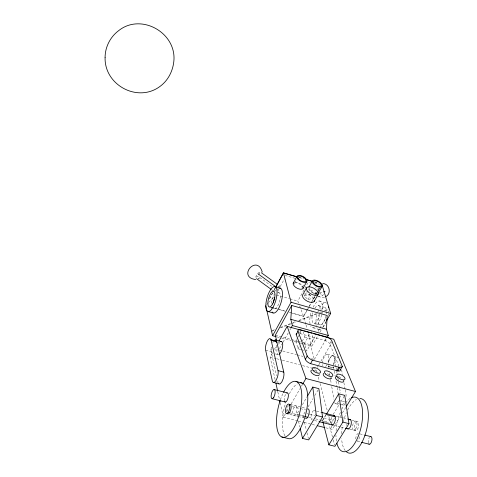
<?xml version="1.0" encoding="UTF-8"?>
<svg xmlns="http://www.w3.org/2000/svg" width="477" height="477" viewBox="0 0 477 477"><rect width="100%" height="100%" fill="white"/><g stroke="black" fill="none" stroke-linecap="round" stroke-linejoin="round"><path stroke-width="0.36" stroke-dasharray="2.38 1.79" d="M315.75 287.834L316.03 287.249M299.604 332.815L301.041 329.947M300.027 333.584L324.765 340.387L326.512 336.977M338.998 366.33L329.816 343.834L330.984 341.556M258.564 274.943L260.18 271.884L257.58 273.482L255.314 277.787L257.92 276.171L271.759 286.236M269.529 298.584L272.999 292.151M273.351 291.507L275.086 288.293M269.583 298.691L273.75 290.97M274.096 290.326L275.485 287.75M274.961 291.244L275.623 290.016M277.173 290.177L278.169 288.341M278.496 287.726L279.492 285.896L278.324 285.043M277.841 291L278.872 289.098M280.249 286.552L284.381 278.932M294.5 283.07L296.545 279.343M302.513 287.094L304.57 283.38M298.602 303.157L297.821 301.082L308.291 282.211L310.402 282.491M275.08 379.519L270.125 357.011L272.963 351.901M274.382 349.349L276.517 345.521M277.936 342.969L278.646 341.693M314.987 297.749L308.023 299.58L304.296 296.068L306.651 291.829L314.325 289.873M279.474 348.615L282.7 342.85M283.058 342.206L288.43 332.588M289.867 330.024L290.582 328.742M308.023 299.58L310.396 295.335L307.725 292.83M289.271 312.268L303.545 316.275L308.619 307.236M308.983 306.592L311.523 302.078M311.886 301.428L315.512 294.977M315.875 294.333L317.688 291.107M318.046 290.457L319.501 287.881M305.823 324.253L303.712 316.406L306.973 310.599M307.337 309.955L310.962 303.503M311.326 302.853L314.951 296.402M315.315 295.758L317.127 292.532M317.491 291.888L319.668 288.013M318.523 290.433L319.542 288.627M300.599 349.486L297.916 348.759L295.913 340.834L297.66 337.746M298.012 337.126L299.413 334.651M299.759 334.031L301.16 331.557M317.771 297.016L322.643 295.734L323.656 293.939M297.916 348.759L299.335 346.272M302.162 341.299L304.636 336.947L302.746 329.792M311.237 331.479L313.383 339.344L306.633 351.114L304.559 343.19L309.829 333.942M311.529 358.692L314.379 359.455L310.426 344.71L315.893 335.182M318.076 331.372L319.536 328.832M319.9 328.2L326.095 317.402M303.932 344.233L311.767 346.368L318.07 335.403M319.924 332.183L322.518 327.669M322.887 327.025L326.22 321.218M314.379 359.455L326.828 337.996M297.779 420.863L283.398 417.286L285.246 414.108M286.725 411.568L288.573 408.39M291.161 403.941L300.027 388.689M301.506 386.149L302.245 384.879M317.336 367.326L318.457 365.412M318.827 364.774L332.254 341.782M297.523 417.023L296.849 414.167L299.443 409.761M302.406 404.717L307.224 396.524M305.113 411.907L302.883 415.682L303.569 418.532M308.088 406.881L312.918 398.706M314.778 395.564L318.869 388.654M326.029 414.537L321.915 421.352L324.742 422.062M322.571 420.613L325.654 415.509M338.98 400.942L336.529 403.667A6.839 2.886 -76.5 0 1 334.556 402.51M332.475 437.045L328.51 422.097L331.604 417.011M333.149 414.465L339.332 404.281M340.876 401.735L344.74 395.373M331.11 423.654L335.242 416.862M325.827 427.827L332.296 429.437L341.967 413.631M342.355 412.999L345.837 407.31M258.558 278.699L257.956 279.075L260.37 277.304M266.715 304.576L268.229 302.949M268.73 302.406L273.762 296.98M277.459 287.226L279.492 285.896M259.416 278.157L259.882 277.864M342.075 405.086L343.756 403.655L344.71 401.962L339.159 400.531M318.815 284.411L319.465 284.048M272.188 330.591L274.967 329.524M280.536 327.389L292.365 322.857M293.057 322.589L295.144 321.79M298.626 320.455L316.716 313.526M319.501 312.459L320.89 311.922M324.366 310.593L328.546 308.989M271.598 331.324L274.347 330.269M280.542 327.896L290.857 323.943M291.542 323.68L295.674 322.1M299.109 320.782L317.682 313.663M321.122 312.346L322.5 311.815M325.248 310.765L328.689 309.448M324.545 297.159L321.093 297.451L318.022 296.056M304.296 296.068L309.877 294.625M313.359 293.725L318.94 292.282M314.57 294.255L318.749 293.17M319.441 292.991L323.621 291.906M317.11 289.163L321.295 288.102M314.629 283.064L318.857 283.63M357.476 441.303L360.928 442.155M298.501 421.042L303.533 422.288M304.254 422.467L311.445 424.256M312.167 424.435L315.762 425.329M296.849 414.167L298.191 414.507M298.864 414.674L304.29 416.033M308.506 417.089L312.727 418.144M315.541 418.848L319.763 419.909M320.466 420.082L328.51 422.097M289.527 412.736L304.07 416.379M325.451 422.24L329.69 423.302M289.849 414.43L297.368 416.308M298.089 416.487L303.837 417.924M314.456 420.511L318.767 421.585M333.858 425.359L340.328 426.975M341.043 427.153L344.638 428.048M349.653 429.3L355.705 430.814M359.897 433.879L364.034 434.911M292.294 406.571L305.697 409.958M307.039 413.696L309.156 414.227M309.859 414.406L314.802 415.646M323.966 417.953L333.173 420.267M290.022 404.371L305.942 408.395M314.033 410.512L316.185 411.061M316.68 411.186L320.985 412.271M336.046 416.081L342.701 417.763M343.219 417.894L347 418.848M351.811 420.07L357.851 421.596A4.77 2.099 -77.3 0 1 357.482 429.378A4.77 2.099 -77.3 0 1 354.226 427.434A4.77 2.099 -77.3 0 1 357.851 421.596M337.144 403.292L339.225 403.822M339.922 404.001L342.695 404.711M335.748 403.721L340.59 404.967M276.6 381.88L278.037 382.256L277.554 380.08M270.125 357.011L275.885 358.537M276.606 358.728L281.651 360.069M282.366 360.26L299.651 364.845M302.531 365.615L312.62 368.286M313.335 368.482L316.215 369.246L317.557 374.26M278.759 349.897L296.569 354.679M297.284 354.87L302.978 356.397M333.638 366.741A6.589 2.743 -75.7 0 0 333.799 368.131L328.432 366.7A6.595 2.719 -75.7 0 1 328.277 365.304M265.677 350.285L271.246 351.776L276.582 375.721M275.432 353.892L278.031 354.59M301.267 349.665L303.95 350.392M276.869 336.875L281.144 338.038M281.859 338.229L291.113 340.751M293.963 341.526L299.663 343.07M300.373 343.267L303.223 344.042M327.389 354.22L333.053 355.753A6.63 2.731 -75.7 0 1 333.405 364.661M332.964 355.788L338.33 357.243M275.342 335.152L291.095 339.445M291.811 339.642L297.541 341.198M298.256 341.395L300.403 341.979M303.271 342.76L310.426 344.71M295.913 340.834L297.243 341.198M303.229 342.832L304.559 343.19M304.636 336.947L313.383 339.344M314.099 323.257L320.27 324.98M313.055 327.83L319.232 329.547M271.419 307.266L277.131 308.869M277.847 309.066L284.984 311.07M271.491 307.373L276.505 308.78M279.367 309.585L285.097 311.189M290.821 312.793L303.712 316.406M269.738 307.087L271.753 307.647M272.421 307.838L274.436 308.404M276.487 295.013L289.289 298.656M289.998 298.858L297.821 301.082M319.179 300.957L325.32 302.716M277.757 292.341L279.099 292.723M318.147 305.501L324.288 307.248M299.001 277.393L303.253 278.634M314.587 281.943L318.129 282.974M299.109 277.513L303.372 278.753M314.737 282.068L318.29 283.105M295.12 278.377L286.105 275.754L285.21 274.782M274.162 287.989L275.366 288.865M271.699 289.724L272.874 290.576M319.471 292.777L322.643 295.734M316.4 294.381L315.476 292.335L315.267 290.404M299.645 305.918L303.545 316.275M306.013 324.968L306.973 328.534M308.315 333.524L311.767 346.368M318.326 377.128L319.28 380.712M320.049 383.574L327.323 410.804M328.85 416.54L330.573 422.992M331.342 425.854L332.296 429.437M333.232 439.895L334.556 444.874M304.427 422.097L306.312 429.932M306.997 432.782L308.369 438.488M298.524 421.298L299.866 427.004M333.799 368.131L333.656 367.481L328.295 366.05A6.63 2.731 -75.7 0 1 328.242 364.589M277.805 391.867L279.403 399.13M280.202 402.761L283.398 417.286M328.552 367.248L328.295 366.05L328.79 368.989M340.816 365.442L341.073 366.879M341.592 369.758L342.492 374.791M343.911 382.709L345.074 389.184M345.199 389.9L345.974 394.217A6.827 2.91 -76.6 0 1 345.831 398.533M335.903 366.867L334.395 358.227A6.595 2.719 -75.7 0 0 331.509 356.283A6.595 2.719 -75.7 0 0 328.414 363.122M336.029 367.582L336.535 370.462M336.661 371.184L337.036 373.342M337.919 378.38L338.42 381.26M338.545 381.982L339.552 387.735M339.678 388.457L340.435 392.78M334.276 371.082L335.146 376.114M336.017 381.153L337.012 386.907M337.132 387.628L338.127 393.388M329.529 373.396L330.519 379.275M330.644 380.008L331.259 383.687M331.753 386.626L333.858 399.118M331.098 423.665A4.824 2.033 -77.1 0 1 331.783 417.995M312.304 419.969A4.836 1.962 -76.9 0 1 311.445 414.131A4.836 1.962 -76.9 0 1 314.933 411.085M315.357 413.899A4.836 1.962 -76.9 0 1 315.202 415.121M346.785 425.544A4.782 2.075 -77.2 0 1 346.922 424.339M284.972 435.823A28.632 11.186 -76.7 0 1 285.705 402.731M289.324 393.847A28.632 11.186 -76.7 0 1 297.284 383.878M280.387 399.905A28.68 11.066 -76.6 0 1 283.26 392.941M286.796 411.305A4.907 1.89 -76.6 0 1 288.382 405.587M284.358 400.769A4.704 1.795 -76.4 0 1 286.176 393.549M336.428 441.07A27.928 12.128 -77.2 0 1 335.945 435.251M336.088 430.803A27.928 12.128 -77.2 0 1 340.375 412.349M341.776 409.194A27.928 12.128 -77.2 0 1 345.318 403.22M345.736 402.671A27.928 12.128 -77.2 0 1 350.285 398.343M345.265 450.67A27.881 12.235 -77.3 0 1 341.633 438.745M341.592 433.688A27.881 12.235 -77.3 0 1 342.593 425.24M343.362 421.751A27.881 12.235 -77.3 0 1 346.469 412.527M347.667 409.976A27.881 12.235 -77.3 0 1 356.462 399.464M359.491 436.771A3.899 1.723 -77.6 0 1 357.243 441.118M355.776 438.852A3.899 1.723 -77.6 0 1 358.513 433.533M368.268 442.775A3.882 1.753 -77.7 0 1 369.478 437.433M322.589 363.075A6.642 2.701 -75.6 0 1 327.055 354.167A6.642 2.701 -75.6 0 1 327.705 363.128M327.031 364.595A6.642 2.701 -75.6 0 1 325.451 366.628M322.887 365.734A6.642 2.701 -75.6 0 1 322.637 364.535M328.397 362.961A6.63 2.731 -75.7 0 1 333.071 355.759M331.956 367.314A6.63 2.731 -75.7 0 1 331.139 368.149M333.697 365.126A6.589 2.743 -75.7 0 1 337.555 357.321M340.465 395.928A6.839 2.886 -76.5 0 1 340.28 397.097M276.666 345.539A6.738 2.457 -75.3 0 1 275.098 350.422M272.844 353.004A6.738 2.457 -75.3 0 1 271.598 345.789M272.778 342.647A6.738 2.457 -75.3 0 1 273.512 341.419M278.705 354.566A6.726 2.486 -75.3 0 1 277.417 347.351M278.598 344.221A6.726 2.486 -75.3 0 1 280.1 342.11M271.246 351.776A6.708 2.445 -75.3 0 1 271.282 347.286M314.939 308.166A9.158 3.583 -74.6 0 1 320.347 309.203M319.858 314.313A9.158 3.583 -74.6 0 1 313.771 323.221A9.158 3.583 -74.6 0 1 312.906 312.697M313.109 307.194A13.857 5.426 -74.6 0 1 320.055 301.1A13.857 5.426 -74.6 0 1 322.404 310.771M322.213 312.155A13.857 5.426 -74.6 0 1 321.802 314.283M321.635 314.987A13.857 5.426 -74.6 0 1 316.698 325.582M314.611 327.383A13.857 5.426 -74.6 0 1 310.682 326M310.026 323.865A13.857 5.426 -74.6 0 1 311.541 311.004M328.725 311.189A13.833 5.485 -74.6 0 1 328.611 312.53M328.42 313.914A13.833 5.485 -74.6 0 1 328.164 315.333M326.268 321.558A13.833 5.485 -74.6 0 1 322.905 327.311M320.8 329.106A13.833 5.485 -74.6 0 1 316.829 327.711M316.156 325.576A13.833 5.485 -74.6 0 1 317.64 312.727M317.873 312.065A13.833 5.485 -74.6 0 1 326.691 303.116M321.415 309.376A9.141 3.625 -74.6 0 1 326.524 310.956M326.554 311.606A9.141 3.625 -74.6 0 1 326.447 313.753M326.053 316.06A9.141 3.625 -74.6 0 1 319.936 324.938A9.141 3.625 -74.6 0 1 319.024 314.426M278.312 292.705A8.187 2.934 -74.4 0 1 279.504 301.72A8.187 2.934 -74.4 0 1 273.816 307.826M271.353 309.788A12.921 4.633 -74.4 0 1 271.169 307.969M271.491 303.271A12.921 4.633 -74.4 0 1 274.364 293.933M295.305 282.134A5.557 2.695 29 0 1 302.895 286.57M304.398 293.892A6.618 3.232 29.4 0 1 314.254 299.681M317.384 293.677A5.539 2.665 29.4 0 1 312.047 292.479A5.539 2.665 29.4 0 1 308.536 288.507M294.106 284.292A4.496 2.176 29 0 1 294.16 283.69M294.488 283.219A4.496 2.176 29 0 1 299.902 284.22A4.496 2.176 29 0 1 301.852 288.186M317.199 292.711A4.478 2.158 29.4 0 1 312.334 292.049A4.478 2.158 29.4 0 1 309.531 288.233M314.104 370.14A4.663 2.123 28 0 1 317.3 371.684M327.466 373.759A4.651 2.105 28.2 0 1 330.418 375.655M338.557 376.621A4.639 2.087 28.5 0 1 341.729 378.154M324.765 340.387A4.698 2.021 27.6 0 1 329.816 343.834M296.938 407.441L296.712 406.625A4.895 1.914 -76.7 0 0 293.987 407.507A4.895 1.914 -76.7 0 0 292.753 413.809L292.973 414.626A4.895 1.914 -76.7 0 0 295.704 413.762A4.895 1.914 -76.7 0 0 296.938 407.441M355.687 428.93A4.776 2.093 -77.3 0 0 356.063 421.143A4.776 2.093 -77.3 0 0 352.443 426.987A4.776 2.093 -77.3 0 0 355.687 428.93"/><path stroke-width="0.72" d="M327.192 337.364L328.289 335.474L326.477 329.243L327.186 315.494L291.745 305.483L275.342 335.152L276.648 340.769M290.94 328.098L292.371 325.535L290.797 319.304L291.745 305.483M339.773 367.451L337.943 370.963L310.61 363.671A5.682 2.546 27.7 0 1 305.375 359.431L296.241 334.627L297.964 331.163A4.436 1.92 27 0 1 301.041 329.947L326.512 336.977A4.704 2.009 27.6 0 1 331.569 340.417L342.242 366.306A4.311 1.896 28.2 0 1 339.994 367.499L312.423 360.123A5.688 2.534 27.6 0 1 307.17 355.89L297.964 331.163M305.375 359.431L307.17 355.89M310.61 363.671L312.423 360.123M338.837 367.201L337.006 370.712L338.163 371.005A4.305 1.908 28.3 0 0 340.411 369.806L340.31 369.442M340.399 369.747L342.23 366.253M275.778 287.005L283.416 272.85L296.879 276.773M275.837 287.106L283.475 272.951L296.974 276.887M293.212 283.213L296.95 276.38M276.159 336.679L272.6 335.713L291.053 302.251L283.475 272.951M303.122 288.191L306.896 281.376M306.645 287.732L302.728 294.78A6.618 3.232 29.4 0 0 307.391 301.255A6.618 3.232 29.4 0 0 314.403 300.665M308.923 287.154L312.286 281.108M279.003 341.055L287.166 326.375L302.937 330.722M318.451 292.717L322.184 286.087M314.14 301.482L318.099 294.446A6.642 3.208 29.4 0 0 311.01 287.1A6.642 3.208 29.4 0 0 307.975 291.757A6.642 3.208 29.4 0 0 318.099 294.446M326.596 320.574L330.668 313.484L321.844 284.143M302.615 384.241L305.942 378.523L287.166 326.375M307.593 395.892L312.781 387.068L318.869 388.654L322.524 416.987L308.714 439.913L302.543 438.411L300.2 428.429M302.543 438.411L316.299 415.425L312.781 387.068M326.811 413.595L338.748 393.817L344.74 395.373L348.955 423.636L334.932 446.299L328.856 444.82L322.941 422.038M335.242 416.862L326.029 414.537M346.224 406.678L355.502 391.504L333.751 339.23L321.564 335.868M328.856 444.82L342.832 422.097L338.748 393.817M325.737 296.652C331.825 293.749 329.488 283.457 322.702 283.565M323.621 291.906L325.01 291.548M255.696 279.552C236.777 277.161 257.085 253.663 262.243 272.057M281.847 436.986L287.762 438.423A28.632 11.186 -76.7 0 0 300.593 428.131L303.426 421.71A28.632 11.186 -76.7 0 0 300.725 382.816M361.62 442.328L369.216 444.2M317.199 425.687L324.39 427.475M288.162 412.396L289.527 412.736M304.791 416.558L307.671 417.28M319.489 421.763L333.143 425.174M345.354 428.227L348.228 428.948M364.72 435.084L370.927 436.628M316.299 415.425L322.524 416.987M342.832 422.097L348.955 423.636M272.2 398.73L285.401 402.075M321.701 412.456L334.61 415.717M347.715 419.033L350.392 419.706M274.06 389.524L287.226 392.893M273.172 382.369L278.926 383.86M296.02 381.469L301.881 382.995M283.779 372.143L276.63 341.234L271.043 339.725L278.013 370.635L283.779 372.143A6.97 2.612 -75.9 0 1 283.243 378.619L281.937 381.767L280.357 383.687A6.97 2.612 -75.9 0 1 278.395 383.264M305.942 378.523L355.502 391.504M275.682 340.012L281.525 341.598M278.013 370.635A6.982 2.588 -75.9 0 1 277.459 377.116L276.153 380.27L274.585 382.196A6.982 2.588 -75.9 0 1 272.289 380.771L265.677 350.285A6.72 2.421 -75.3 0 1 267.43 340.858A6.72 2.421 -75.3 0 1 271.157 340.363L276.743 341.878A6.708 2.445 -75.3 0 0 274.531 340.417M292.371 325.535L328.289 335.474M304.368 331.121L311.535 333.095M312.966 333.495L320.133 335.468M267.716 311.439L273.088 312.936M290.797 319.304L326.477 329.243M291.053 302.251L330.668 313.484M275.086 286.659A12.939 4.579 -74.4 0 1 273.339 306.723A12.939 4.579 -74.4 0 1 265.916 303.819A12.939 4.579 -74.4 0 1 275.086 286.659L280.446 288.191M306.091 279.462L312.465 281.323M306.21 279.582L312.608 281.448M261.354 272.731L277.149 284.197M258.164 273.911L275.778 286.707M256.483 278.64L271.115 289.295M265.761 305.769L272.6 335.713M275.885 383.15L277.644 391.14M279.719 400.585L280.041 402.033M276.839 342.42L276.63 341.234A6.738 2.457 -75.3 0 0 275.014 340.053M271.043 339.725L271.157 340.363M333.441 415.735A4.824 2.033 -77.1 0 1 335.146 420.792A4.824 2.033 -77.1 0 1 331.396 424.399M307.552 409.027A4.877 1.956 -76.8 0 1 308.923 409.713L309.156 410.524A4.877 1.956 -76.8 0 1 308.202 416.332A4.877 1.956 -76.8 0 1 305.524 418.222M349.283 419.76A4.782 2.075 -77.2 0 1 351.185 424.178A4.782 2.075 -77.2 0 1 347.703 428.805M283.547 392.368A28.68 11.066 -76.6 0 1 301.804 395.666A28.68 11.066 -76.6 0 1 284.662 437.2A28.68 11.066 -76.6 0 1 280.154 400.585M289.503 404.466A4.907 1.89 -76.6 0 1 290.821 405.134L291.048 405.951A4.907 1.89 -76.6 0 1 289.801 412.283A4.907 1.89 -76.6 0 1 287.088 413.154M286.719 393.072A4.704 1.795 -76.4 0 1 288.042 398.015A4.704 1.795 -76.4 0 1 284.596 401.485M351.531 397.675A27.928 12.128 -77.2 0 1 359.604 432.579A27.928 12.128 -77.2 0 1 336.834 443.085M359.837 398.516A27.881 12.235 -77.3 0 1 366.574 429.872A27.881 12.235 -77.3 0 1 346.552 451.946M370.462 436.646A3.882 1.753 -77.7 0 1 371.78 440.861A3.882 1.753 -77.7 0 1 368.804 443.956M280.846 341.633A6.726 2.486 -75.3 0 1 282.652 346.29A6.726 2.486 -75.3 0 1 279.456 354.107M328.48 306.508A13.833 5.485 -74.6 0 1 328.683 307.826M327.025 319.548A13.833 5.485 -74.6 0 1 326.53 320.902M273.333 302.817A8.187 2.934 -74.4 0 1 274.752 297.439M279.2 288.18A12.921 4.633 -74.4 0 1 281.108 302.4A12.921 4.633 -74.4 0 1 272.117 312.012M303.175 287.44A5.557 2.695 29 0 1 297.26 288.287A5.557 2.695 29 0 1 293.617 282.634M318.493 291.96A5.539 2.665 29.4 0 1 318.076 293.301M319.334 374.534A4.663 2.123 28 0 1 313.902 374.57A4.663 2.123 28 0 1 311.487 370.146M331.622 377.784A4.651 2.105 28.2 0 1 326.262 377.826A4.651 2.105 28.2 0 1 323.788 373.402M343.678 380.348A4.639 2.087 28.5 0 1 341.389 382.101A4.639 2.087 28.5 0 1 336.178 379.191A4.639 2.087 28.5 0 1 336.673 376.436M296.241 334.627A4.43 1.932 27 0 1 296.843 333.316M105.089 57.598C104.338 85.204 138.02 103.27 160.344 86.164C168.816 79.832 173.533 69.541 174.004 59.112C174.916 31.637 140.327 13.094 118.54 30.743C110.199 36.991 105.071 47.157 105.089 57.598M289.676 405.605L289.456 404.794A4.907 1.89 -76.6 0 0 286.76 405.683A4.907 1.89 -76.6 0 0 285.508 411.997L285.723 412.814A4.907 1.89 -76.6 0 0 288.43 411.943A4.907 1.89 -76.6 0 0 289.676 405.605M273.768 397.311A4.722 1.753 -76.3 0 0 274.502 389.655A4.722 1.753 -76.3 0 0 271.139 395.415A4.722 1.753 -76.3 0 0 273.768 397.311M272.605 303.927A8.198 2.904 -74.4 0 0 273.738 291.197A8.198 2.904 -74.4 0 0 267.919 302.036A8.198 2.904 -74.4 0 0 272.605 303.927M297.791 278.938A5.581 2.671 29 0 0 306.502 281.955A5.581 2.671 29 0 0 301.47 275.772A5.581 2.671 29 0 0 297.791 278.938M298.578 278.926A4.508 2.158 29 0 0 305.62 281.364A4.508 2.158 29 0 0 301.559 276.362A4.508 2.158 29 0 0 298.578 278.926M313.162 283.672A5.557 2.647 29.4 0 0 321.808 286.665A5.557 2.647 29.4 0 0 316.722 280.488A5.557 2.647 29.4 0 0 313.162 283.672M313.944 283.654A4.496 2.141 29.4 0 0 320.932 286.081A4.496 2.141 29.4 0 0 316.823 281.084A4.496 2.141 29.4 0 0 313.944 283.654M337.877 377.373A4.645 2.075 28.5 0 0 344.901 379.221A4.645 2.075 28.5 0 0 339.749 374.302A4.645 2.075 28.5 0 0 337.877 377.373M325.624 374.087A4.657 2.093 28.2 0 0 332.702 375.948A4.657 2.093 28.2 0 0 327.58 371.023A4.657 2.093 28.2 0 0 325.624 374.087M313.288 370.778A4.669 2.111 27.9 0 0 320.413 372.65A4.669 2.111 27.9 0 0 315.321 367.719A4.669 2.111 27.9 0 0 313.288 370.778"/></g></svg>
